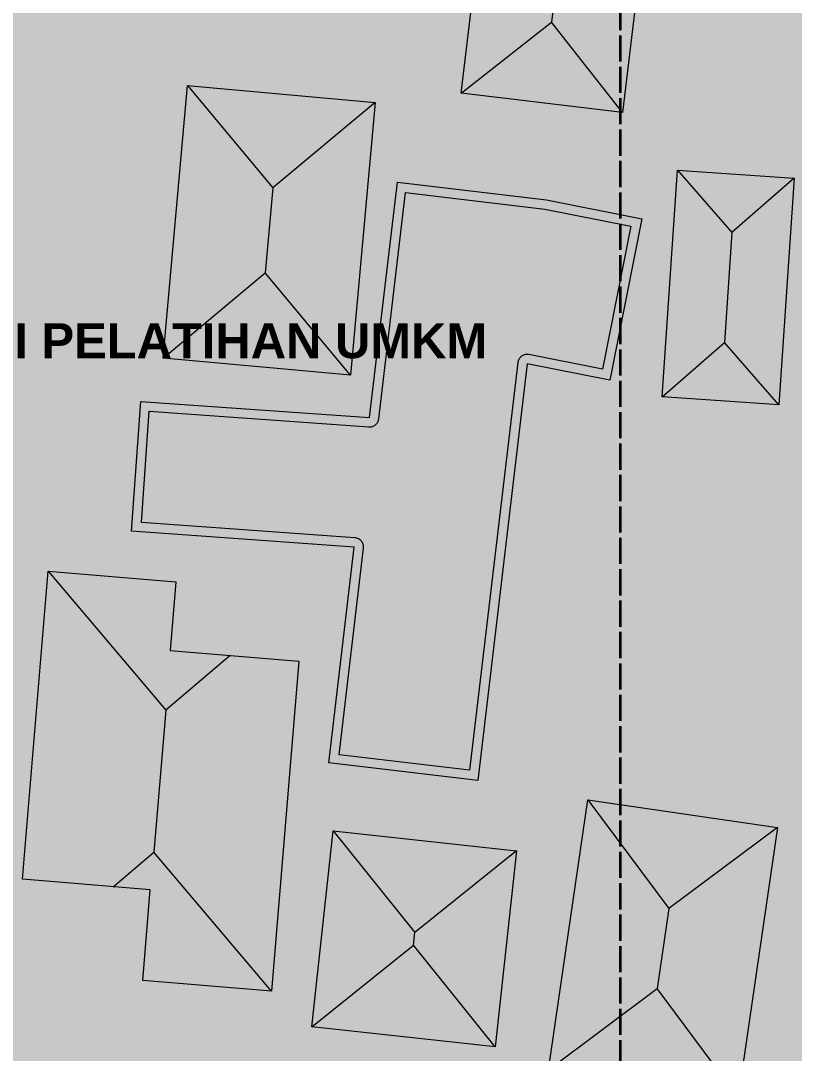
# Model space of a CAD drawing. Header units: metres. Extents: x 305909 to 307171, y 9156037 to 9156671.
# Drawn here: x 306410.9 to 306448.5, y 9156451.4 to 9156501.5 of the extents above; entities that cross this region are included whole.
import ezdxf

# ---------------------------------------------------------------- set-up
doc = ezdxf.new("R2010")
doc.units = ezdxf.units.M
doc.linetypes.add('DASHED', pattern=[1.524, 1.27, -0.254])
for name, color, linetype, lineweight, true_color in [('B-BANGUNAN_PERMUKIMAN', 7, 'Continuous', 13, 0xf0cd8c), ('B-BAYANGAN', 7, 'Continuous', 0, 0x76786c), ('T-BANGUNAN_KLASTER_INTI', 7, 'Continuous', 13, 0xe88c3c), ('T-KLASTER_TEMPE_INTI', 7, 'DASHED', 35, 0xd26e14), ('T-LABEL_ELEMEN', 7, 'Continuous', 0, 0x141414)]:
    doc.layers.add(name, color=color, linetype=linetype, lineweight=lineweight, true_color=true_color)
doc.layers.add('G-PERKERASAN', color=7, linetype='Continuous')
doc.styles.add('ARIALB', font='arialbd.ttf')

msp = doc.modelspace()

# ---------------------------------------------------------------- hatches: boundary and pattern name
at = {"layer": 'B-BANGUNAN_PERMUKIMAN', "true_color": 0xee9467}
h = msp.add_hatch(color=21, dxfattribs=at)
h.dxf.hatch_style = 1
h.paths.add_polyline_path([(306437.848, 9156511.308), (306436.67, 9156501.467), (306432.284, 9156498.02), (306434.401, 9156515.694), (306437.848, 9156511.308)])
at = {"layer": 'B-BANGUNAN_PERMUKIMAN', "true_color": 0xb97350}
h = msp.add_hatch(color=23, dxfattribs=at)
h.dxf.hatch_style = 1
h.paths.add_polyline_path([(306440.117, 9156497.082), (306440.117, 9156497.082), (306436.67, 9156501.467), (306437.848, 9156511.308), (306442.234, 9156514.756), (306440.117, 9156497.082)])
at = {"layer": 'B-BANGUNAN_PERMUKIMAN', "true_color": 0xbf7652}
h = msp.add_hatch(color=23, dxfattribs=at)
h.dxf.hatch_style = 1
h.paths.add_polyline_path([(306436.67, 9156501.467), (306440.117, 9156497.082), (306432.284, 9156498.02), (306436.67, 9156501.467)])
at = {"layer": 'B-BANGUNAN_PERMUKIMAN', "true_color": 0xee9467}
h = msp.add_hatch(color=21, dxfattribs=at)
h.dxf.hatch_style = 1
h.paths.add_polyline_path([(306423.15, 9156493.434), (306422.778, 9156489.307), (306417.818, 9156485.165), (306419.008, 9156498.394), (306423.15, 9156493.434)])
at = {"layer": 'B-BANGUNAN_PERMUKIMAN', "true_color": 0xe99165}
h = msp.add_hatch(color=33, dxfattribs=at)
h.dxf.hatch_style = 1
h.paths.add_polyline_path([(306423.15, 9156493.434), (306419.008, 9156498.394), (306419.008, 9156498.394), (306428.111, 9156497.575), (306423.15, 9156493.434)])
at = {"layer": 'B-BANGUNAN_PERMUKIMAN', "true_color": 0xb97350}
h = msp.add_hatch(color=23, dxfattribs=at)
h.dxf.hatch_style = 1
h.paths.add_polyline_path([(306426.92, 9156484.346), (306422.778, 9156489.307), (306423.15, 9156493.434), (306428.111, 9156497.575), (306426.92, 9156484.346)])
at = {"layer": 'B-BANGUNAN_PERMUKIMAN', "true_color": 0xed9367}
h = msp.add_hatch(color=21, dxfattribs=at)
h.dxf.hatch_style = 1
h.paths.add_polyline_path([(306445.427, 9156491.263), (306445.068, 9156485.925), (306442.043, 9156483.282), (306442.784, 9156494.288), (306445.427, 9156491.263)])
at = {"layer": 'B-BANGUNAN_PERMUKIMAN', "true_color": 0xea9165}
h = msp.add_hatch(color=33, dxfattribs=at)
h.dxf.hatch_style = 1
h.paths.add_polyline_path([(306445.427, 9156491.263), (306442.784, 9156494.288), (306448.452, 9156493.907), (306445.427, 9156491.263)])
at = {"layer": 'B-BANGUNAN_PERMUKIMAN', "true_color": 0xd4845c}
h = msp.add_hatch(color=23, dxfattribs=at)
h.dxf.hatch_style = 1
h.paths.add_polyline_path([(306441.059, 9156491.932), (306439.51, 9156484.099), (306435.485, 9156484.894), (306433.092, 9156464.669), (306425.858, 9156465.525), (306427.097, 9156475.998), (306416.282, 9156476.766), (306416.73, 9156483.067), (306427.84, 9156482.278), (306429.192, 9156493.703), (306436.426, 9156492.847), (306441.059, 9156491.932)])
at = {"layer": 'B-BANGUNAN_PERMUKIMAN', "true_color": 0xba7450}
h = msp.add_hatch(color=23, dxfattribs=at)
h.dxf.hatch_style = 1
h.paths.add_polyline_path([(306447.711, 9156482.9), (306445.068, 9156485.925), (306445.427, 9156491.263), (306448.452, 9156493.907), (306447.711, 9156482.9)])
at = {"layer": 'B-BANGUNAN_PERMUKIMAN', "true_color": 0xbe7652}
h = msp.add_hatch(color=23, dxfattribs=at)
h.dxf.hatch_style = 1
h.paths.add_polyline_path([(306422.778, 9156489.307), (306426.92, 9156484.346), (306417.818, 9156485.165), (306417.818, 9156485.165), (306422.778, 9156489.307)])
at = {"layer": 'B-BANGUNAN_PERMUKIMAN', "true_color": 0xbd7652}
h = msp.add_hatch(color=23, dxfattribs=at)
h.dxf.hatch_style = 1
h.paths.add_polyline_path([(306442.043, 9156483.282), (306442.043, 9156483.282), (306445.068, 9156485.925), (306447.711, 9156482.9), (306442.043, 9156483.282)])
at = {"layer": 'B-BANGUNAN_PERMUKIMAN', "true_color": 0xec9366}
h = msp.add_hatch(color=33, dxfattribs=at)
h.dxf.hatch_style = 1
h.paths.add_polyline_path([(306417.944, 9156468.083), (306417.374, 9156461.186), (306415.395, 9156459.508), (306411, 9156459.871), (306412.236, 9156474.82), (306417.944, 9156468.083)])
at = {"layer": 'B-BANGUNAN_PERMUKIMAN', "true_color": 0xea9165}
h = msp.add_hatch(color=33, dxfattribs=at)
h.dxf.hatch_style = 1
h.paths.add_polyline_path([(306417.944, 9156468.083), (306412.236, 9156474.82), (306412.236, 9156474.821), (306418.43, 9156474.309), (306418.154, 9156470.972), (306421.07, 9156470.731), (306417.944, 9156468.083)])
at = {"layer": 'B-BANGUNAN_PERMUKIMAN', "true_color": 0xb87350}
h = msp.add_hatch(color=35, dxfattribs=at)
h.dxf.hatch_style = 1
h.paths.add_polyline_path([(306423.084, 9156454.448), (306417.374, 9156461.186), (306417.944, 9156468.083), (306421.07, 9156470.731), (306424.406, 9156470.455), (306423.084, 9156454.448)])
at = {"layer": 'B-BANGUNAN_PERMUKIMAN', "true_color": 0xef9467}
h = msp.add_hatch(color=21, dxfattribs=at)
h.dxf.hatch_style = 1
h.paths.add_polyline_path([(306438.429, 9156463.728), (306442.364, 9156458.455), (306441.798, 9156454.565), (306436.525, 9156450.631), (306438.429, 9156463.728)])
at = {"layer": 'B-BANGUNAN_PERMUKIMAN', "true_color": 0xe89064}
h = msp.add_hatch(color=33, dxfattribs=at)
h.dxf.hatch_style = 1
h.paths.add_polyline_path([(306442.364, 9156458.455), (306438.429, 9156463.728), (306447.637, 9156462.389), (306447.637, 9156462.389), (306442.364, 9156458.455)])
at = {"layer": 'B-BANGUNAN_PERMUKIMAN', "true_color": 0xee9467}
h = msp.add_hatch(color=21, dxfattribs=at)
h.dxf.hatch_style = 1
h.paths.add_polyline_path([(306426.074, 9156462.22), (306426.074, 9156462.22), (306430.036, 9156457.289), (306429.969, 9156456.674), (306425.038, 9156452.711), (306426.074, 9156462.22)])
at = {"layer": 'B-BANGUNAN_PERMUKIMAN', "true_color": 0xe99165}
h = msp.add_hatch(color=33, dxfattribs=at)
h.dxf.hatch_style = 1
h.paths.add_polyline_path([(306430.036, 9156457.289), (306426.074, 9156462.22), (306434.967, 9156461.251), (306434.967, 9156461.251), (306430.036, 9156457.289)])
at = {"layer": 'B-BANGUNAN_PERMUKIMAN', "true_color": 0xb87350}
h = msp.add_hatch(color=35, dxfattribs=at)
h.dxf.hatch_style = 1
h.paths.add_polyline_path([(306441.798, 9156454.565), (306442.364, 9156458.455), (306447.637, 9156462.389), (306445.732, 9156449.292), (306441.798, 9156454.565)])
at = {"layer": 'B-BANGUNAN_PERMUKIMAN', "true_color": 0xbe7652}
h = msp.add_hatch(color=23, dxfattribs=at)
h.dxf.hatch_style = 1
h.paths.add_polyline_path([(306417.374, 9156461.186), (306423.084, 9156454.448), (306416.831, 9156454.965), (306417.194, 9156459.359), (306415.395, 9156459.508), (306417.374, 9156461.186)])
at = {"layer": 'B-BANGUNAN_PERMUKIMAN', "true_color": 0xb97350}
h = msp.add_hatch(color=23, dxfattribs=at)
h.dxf.hatch_style = 1
h.paths.add_polyline_path([(306429.969, 9156456.674), (306430.036, 9156457.289), (306434.967, 9156461.251), (306433.931, 9156451.742), (306429.969, 9156456.674)])
at = {"layer": 'B-BANGUNAN_PERMUKIMAN', "true_color": 0xbe7652}
h = msp.add_hatch(color=23, dxfattribs=at)
h.dxf.hatch_style = 1
h.paths.add_polyline_path([(306429.969, 9156456.674), (306433.931, 9156451.742), (306425.038, 9156452.711), (306429.969, 9156456.674)])
at = {"layer": 'B-BANGUNAN_PERMUKIMAN', "true_color": 0xbf7753}
h = msp.add_hatch(color=23, dxfattribs=at)
h.dxf.hatch_style = 1
h.paths.add_polyline_path([(306436.525, 9156450.631), (306441.798, 9156454.565), (306445.732, 9156449.292), (306436.525, 9156450.631)])
at = {"layer": 'B-BAYANGAN', "true_color": 0x76786c}
h = msp.add_hatch(color=8, dxfattribs=at)
h.dxf.hatch_style = 1
h.paths.add_polyline_path([(306442.984, 9156514.006), (306440.867, 9156496.332), (306433.034, 9156497.27), (306435.151, 9156514.944), (306442.984, 9156514.006)])
h = msp.add_hatch(color=8, dxfattribs=at)
h.dxf.hatch_style = 1
h.paths.add_polyline_path([(306442.984, 9156514.006), (306440.867, 9156496.332), (306433.034, 9156497.27), (306435.151, 9156514.944), (306442.984, 9156514.006)])
h = msp.add_hatch(color=8, dxfattribs=at)
h.dxf.hatch_style = 1
h.paths.add_polyline_path([(306428.861, 9156496.825), (306427.67, 9156483.596), (306418.568, 9156484.415), (306419.759, 9156497.644), (306428.861, 9156496.825)])
h = msp.add_hatch(color=8, dxfattribs=at)
h.dxf.hatch_style = 1
h.paths.add_polyline_path([(306428.861, 9156496.825), (306427.67, 9156483.596), (306418.568, 9156484.415), (306419.759, 9156497.644), (306428.861, 9156496.825)])
h = msp.add_hatch(color=8, dxfattribs=at)
h.dxf.hatch_style = 1
h.paths.add_polyline_path([(306449.202, 9156493.157), (306448.461, 9156482.15), (306442.793, 9156482.532), (306443.534, 9156493.538), (306449.202, 9156493.157)])
h = msp.add_hatch(color=8, dxfattribs=at)
h.dxf.hatch_style = 1
h.paths.add_polyline_path([(306441.809, 9156491.182), (306440.26, 9156483.349), (306436.235, 9156484.144), (306433.842, 9156463.919), (306426.608, 9156464.775), (306427.847, 9156475.248), (306417.032, 9156476.016), (306417.48, 9156482.317), (306428.59, 9156481.528), (306429.942, 9156492.953), (306437.176, 9156492.097), (306441.809, 9156491.182)])
h = msp.add_hatch(color=8, dxfattribs=at)
h.dxf.hatch_style = 1
h.paths.add_polyline_path([(306441.809, 9156491.182), (306440.26, 9156483.349), (306436.235, 9156484.144), (306433.842, 9156463.919), (306426.608, 9156464.775), (306427.847, 9156475.248), (306417.032, 9156476.016), (306417.48, 9156482.317), (306428.59, 9156481.528), (306429.942, 9156492.953), (306437.176, 9156492.097), (306441.809, 9156491.182)])
h = msp.add_hatch(color=8, dxfattribs=at)
h.dxf.hatch_style = 1
h.paths.add_polyline_path([(306425.157, 9156469.705), (306423.834, 9156453.698), (306417.581, 9156454.215), (306417.944, 9156458.609), (306411.75, 9156459.121), (306412.986, 9156474.071), (306419.18, 9156473.559), (306418.904, 9156470.222), (306425.157, 9156469.705)])
h = msp.add_hatch(color=8, dxfattribs=at)
h.dxf.hatch_style = 1
h.paths.add_polyline_path([(306425.157, 9156469.705), (306423.834, 9156453.698), (306417.581, 9156454.215), (306417.944, 9156458.609), (306411.75, 9156459.121), (306412.986, 9156474.071), (306419.18, 9156473.559), (306418.904, 9156470.222), (306425.157, 9156469.705)])
h = msp.add_hatch(color=8, dxfattribs=at)
h.dxf.hatch_style = 1
h.paths.add_polyline_path([(306448.387, 9156461.639), (306446.482, 9156448.542), (306437.274, 9156449.881), (306439.179, 9156462.978), (306448.387, 9156461.639)])
h = msp.add_hatch(color=8, dxfattribs=at)
h.dxf.hatch_style = 1
h.paths.add_polyline_path([(306435.717, 9156460.501), (306434.681, 9156450.992), (306425.788, 9156451.961), (306426.823, 9156461.47), (306435.717, 9156460.501)])
h = msp.add_hatch(color=8, dxfattribs=at)
h.dxf.hatch_style = 1
h.paths.add_polyline_path([(306435.717, 9156460.501), (306434.681, 9156450.992), (306425.788, 9156451.961), (306426.823, 9156461.47), (306435.717, 9156460.501)])
at = {"layer": 'G-PERKERASAN', "true_color": 0xe0ded9}
h = msp.add_hatch(color=254, dxfattribs=at)
h.dxf.hatch_style = 1
h.paths.add_polyline_path([(306490.891, 9156113.339), (306423.331, 9156121.005), (306333.538, 9156153.468), (306256.179, 9156192.148), (306187.799, 9156246.714), (306159.615, 9156278.263), (306141.521, 9156298.517), (306095.934, 9156355.156), (306061.399, 9156428.371), (306059.148, 9156434.53), (306148.271, 9156429.794), (306176.037, 9156423.566), (306176.556, 9156407.217), (306190.899, 9156401.744), (306216, 9156392.167), (306214.889, 9156381.57), (306213.145, 9156364.919), (306222.697, 9156364.48), (306235.721, 9156363.881), (306237.278, 9156384.641), (306252.329, 9156383.603), (306255.703, 9156410.591), (306262.529, 9156410.022), (306265.045, 9156409.812), (306263.228, 9156389.572), (306278.279, 9156387.236), (306277.389, 9156377.004), (306277.241, 9156375.299), (306288.399, 9156374.261), (306289.59, 9156385.71), (306291.773, 9156406.698), (306306.045, 9156404.882), (306304.229, 9156386.717), (306333.608, 9156380.915), (306333.662, 9156381.234), (306337.441, 9156403.768), (306347.566, 9156464.144), (306314.273, 9156469.955), (306297.277, 9156471.802), (306305.21, 9156522.666), (306276.314, 9156526.951), (306271.414, 9156483.995), (306194.932, 9156492.493), (306197.888, 9156513.183), (306117.341, 9156521.312), (306107.735, 9156482.886), (306039.428, 9156488.501), (306035.152, 9156500.205), (306008.214, 9156577.564), (306165.696, 9156567.29), (306291.75, 9156555.548), (306369.455, 9156545.532), (306490.891, 9156525.396), (306490.891, 9156230.233), (306472.743, 9156232.048), (306466.174, 9156213.241), (306445.179, 9156193.233), (306439.076, 9156185.097), (306447.728, 9156157.385), (306449.353, 9156134.04), (306490.891, 9156130.788), (306490.891, 9156113.339)])
at = {"layer": 'T-BANGUNAN_KLASTER_INTI', "true_color": 0xffb42d}
h = msp.add_hatch(color=40, dxfattribs=at)
h.dxf.hatch_style = 1
h.paths.add_polyline_path([(306437.848, 9156511.308), (306436.67, 9156501.467), (306432.284, 9156498.02), (306434.401, 9156515.694), (306437.848, 9156511.308)])
at = {"layer": 'T-BANGUNAN_KLASTER_INTI', "true_color": 0xd08b22}
h = msp.add_hatch(color=42, dxfattribs=at)
h.dxf.hatch_style = 1
h.paths.add_polyline_path([(306440.117, 9156497.082), (306440.117, 9156497.082), (306436.67, 9156501.467), (306437.848, 9156511.308), (306442.234, 9156514.756), (306440.117, 9156497.082)])
at = {"layer": 'T-BANGUNAN_KLASTER_INTI', "true_color": 0xd69024}
h = msp.add_hatch(color=42, dxfattribs=at)
h.dxf.hatch_style = 1
h.paths.add_polyline_path([(306436.67, 9156501.467), (306440.117, 9156497.082), (306432.284, 9156498.02), (306436.67, 9156501.467)])
at = {"layer": 'T-BANGUNAN_KLASTER_INTI', "true_color": 0xffb32c}
h = msp.add_hatch(color=40, dxfattribs=at)
h.dxf.hatch_style = 1
h.paths.add_polyline_path([(306423.15, 9156493.434), (306422.778, 9156489.307), (306417.818, 9156485.165), (306419.008, 9156498.394), (306423.15, 9156493.434)])
at = {"layer": 'T-BANGUNAN_KLASTER_INTI', "true_color": 0xffb02c}
h = msp.add_hatch(color=40, dxfattribs=at)
h.dxf.hatch_style = 1
h.paths.add_polyline_path([(306423.15, 9156493.434), (306419.008, 9156498.394), (306419.008, 9156498.394), (306428.111, 9156497.575), (306423.15, 9156493.434)])
at = {"layer": 'T-BANGUNAN_KLASTER_INTI', "true_color": 0xd08c23}
h = msp.add_hatch(color=42, dxfattribs=at)
h.dxf.hatch_style = 1
h.paths.add_polyline_path([(306426.92, 9156484.346), (306422.778, 9156489.307), (306423.15, 9156493.434), (306428.111, 9156497.575), (306426.92, 9156484.346)])
at = {"layer": 'T-BANGUNAN_KLASTER_INTI', "true_color": 0xeea028}
h = msp.add_hatch(color=42, dxfattribs=at)
h.dxf.hatch_style = 1
h.paths.add_polyline_path([(306441.059, 9156491.932), (306439.51, 9156484.099), (306435.485, 9156484.894), (306433.092, 9156464.669), (306425.858, 9156465.525), (306427.097, 9156475.998), (306416.282, 9156476.766), (306416.73, 9156483.067), (306427.84, 9156482.278), (306429.192, 9156493.703), (306436.426, 9156492.847), (306441.059, 9156491.932)])
at = {"layer": 'T-BANGUNAN_KLASTER_INTI', "true_color": 0xd58f23}
h = msp.add_hatch(color=42, dxfattribs=at)
h.dxf.hatch_style = 1
h.paths.add_polyline_path([(306422.778, 9156489.307), (306426.92, 9156484.346), (306417.818, 9156485.165), (306417.818, 9156485.165), (306422.778, 9156489.307)])
at = {"layer": 'T-BANGUNAN_KLASTER_INTI', "true_color": 0xffb22c}
h = msp.add_hatch(color=40, dxfattribs=at)
h.dxf.hatch_style = 1
h.paths.add_polyline_path([(306417.944, 9156468.083), (306417.374, 9156461.186), (306415.395, 9156459.508), (306411, 9156459.871), (306412.236, 9156474.82), (306417.944, 9156468.083)])
at = {"layer": 'T-BANGUNAN_KLASTER_INTI', "true_color": 0xffb02c}
h = msp.add_hatch(color=40, dxfattribs=at)
h.dxf.hatch_style = 1
h.paths.add_polyline_path([(306417.944, 9156468.083), (306412.236, 9156474.82), (306412.236, 9156474.821), (306418.43, 9156474.309), (306418.154, 9156470.972), (306421.07, 9156470.731), (306417.944, 9156468.083)])
at = {"layer": 'T-BANGUNAN_KLASTER_INTI', "true_color": 0xcf8b22}
h = msp.add_hatch(color=42, dxfattribs=at)
h.dxf.hatch_style = 1
h.paths.add_polyline_path([(306423.084, 9156454.448), (306417.374, 9156461.186), (306417.944, 9156468.083), (306421.07, 9156470.731), (306424.406, 9156470.455), (306423.084, 9156454.448)])
at = {"layer": 'T-BANGUNAN_KLASTER_INTI', "true_color": 0xffb32c}
h = msp.add_hatch(color=40, dxfattribs=at)
h.dxf.hatch_style = 1
h.paths.add_polyline_path([(306426.074, 9156462.22), (306426.074, 9156462.22), (306430.036, 9156457.289), (306429.969, 9156456.674), (306425.038, 9156452.711), (306426.074, 9156462.22)])
at = {"layer": 'T-BANGUNAN_KLASTER_INTI', "true_color": 0xffb02c}
h = msp.add_hatch(color=40, dxfattribs=at)
h.dxf.hatch_style = 1
h.paths.add_polyline_path([(306430.036, 9156457.289), (306426.074, 9156462.22), (306434.967, 9156461.251), (306434.967, 9156461.251), (306430.036, 9156457.289)])
at = {"layer": 'T-BANGUNAN_KLASTER_INTI', "true_color": 0xd58f23}
h = msp.add_hatch(color=42, dxfattribs=at)
h.dxf.hatch_style = 1
h.paths.add_polyline_path([(306417.374, 9156461.186), (306423.084, 9156454.448), (306416.831, 9156454.965), (306417.194, 9156459.359), (306415.395, 9156459.508), (306417.374, 9156461.186)])
at = {"layer": 'T-BANGUNAN_KLASTER_INTI', "true_color": 0xd08c23}
h = msp.add_hatch(color=42, dxfattribs=at)
h.dxf.hatch_style = 1
h.paths.add_polyline_path([(306429.969, 9156456.674), (306430.036, 9156457.289), (306434.967, 9156461.251), (306433.931, 9156451.742), (306429.969, 9156456.674)])
at = {"layer": 'T-BANGUNAN_KLASTER_INTI', "true_color": 0xd68f23}
h = msp.add_hatch(color=42, dxfattribs=at)
h.dxf.hatch_style = 1
h.paths.add_polyline_path([(306429.969, 9156456.674), (306433.931, 9156451.742), (306425.038, 9156452.711), (306429.969, 9156456.674)])

# ---------------------------------------------------------------- linework, layer by layer
at = {"layer": 'B-BANGUNAN_PERMUKIMAN', "color": 27, "lineweight": 9, "true_color": 0x744832}
for p, q in [((306437.848, 9156511.308), (306436.67, 9156501.467)), ((306432.284, 9156498.02), (306436.67, 9156501.467)), ((306440.117, 9156497.082), (306436.67, 9156501.467)), ((306419.008, 9156498.394), (306423.15, 9156493.434)), ((306428.111, 9156497.575), (306423.15, 9156493.434)), ((306442.784, 9156494.288), (306445.427, 9156491.263)), ((306448.452, 9156493.907), (306445.427, 9156491.263)), ((306423.15, 9156493.434), (306422.778, 9156489.307)), ((306445.427, 9156491.263), (306445.068, 9156485.925)), ((306417.818, 9156485.165), (306422.778, 9156489.307)), ((306426.92, 9156484.346), (306422.778, 9156489.307)), ((306442.043, 9156483.282), (306445.068, 9156485.925)), ((306447.711, 9156482.9), (306445.068, 9156485.925)), ((306412.236, 9156474.82), (306417.944, 9156468.083)), ((306421.07, 9156470.731), (306417.944, 9156468.083)), ((306417.944, 9156468.083), (306417.374, 9156461.186)), ((306438.429, 9156463.728), (306442.364, 9156458.455)), ((306426.074, 9156462.22), (306430.036, 9156457.289)), ((306447.637, 9156462.389), (306442.364, 9156458.455)), ((306415.395, 9156459.508), (306417.374, 9156461.186)), ((306423.084, 9156454.448), (306417.374, 9156461.186)), ((306434.967, 9156461.251), (306430.036, 9156457.289)), ((306442.364, 9156458.455), (306441.798, 9156454.565)), ((306429.969, 9156456.674), (306430.036, 9156457.289)), ((306425.038, 9156452.711), (306429.969, 9156456.674)), ((306433.931, 9156451.742), (306429.969, 9156456.674)), ((306436.525, 9156450.631), (306441.798, 9156454.565)), ((306445.732, 9156449.292), (306441.798, 9156454.565))]:
    msp.add_line(p, q, dxfattribs=at)
at = {"layer": 'B-BANGUNAN_PERMUKIMAN', "color": 27, "lineweight": 13, "true_color": 0x744832}
for points in [[(306442.234, 9156514.756), (306440.117, 9156497.082), (306432.284, 9156498.02), (306434.401, 9156515.694), (306442.234, 9156514.756)], [(306428.111, 9156497.575), (306426.92, 9156484.346), (306417.818, 9156485.165), (306419.008, 9156498.394), (306428.111, 9156497.575)], [(306448.452, 9156493.907), (306447.711, 9156482.9), (306442.043, 9156483.282), (306442.784, 9156494.288), (306448.452, 9156493.907)], [(306441.059, 9156491.932), (306439.51, 9156484.099), (306435.485, 9156484.894), (306433.092, 9156464.669), (306425.858, 9156465.525), (306427.097, 9156475.998), (306416.282, 9156476.766), (306416.73, 9156483.067), (306427.84, 9156482.278), (306429.192, 9156493.703), (306436.426, 9156492.847), (306441.059, 9156491.932)], [(306424.407, 9156470.455), (306423.084, 9156454.448), (306416.831, 9156454.965), (306417.194, 9156459.359), (306411, 9156459.871), (306412.236, 9156474.821), (306418.43, 9156474.309), (306418.154, 9156470.972), (306424.407, 9156470.455)], [(306447.637, 9156462.389), (306445.732, 9156449.292), (306436.524, 9156450.631), (306438.429, 9156463.728), (306447.637, 9156462.389)], [(306434.967, 9156461.251), (306433.931, 9156451.742), (306425.038, 9156452.711), (306426.073, 9156462.22), (306434.967, 9156461.251)]]:
    msp.add_lwpolyline(points, close=True, dxfattribs=at)
at = {"layer": 'B-BANGUNAN_PERMUKIMAN', "color": 21, "lineweight": 9, "true_color": 0xfa9b6c}
msp.add_lwpolyline([(306440.53, 9156491.577), (306439.156, 9156484.628), (306435.573, 9156485.336), (306435.529, 9156485.342), (306435.486, 9156485.344), (306435.442, 9156485.342), (306435.399, 9156485.336), (306435.357, 9156485.326), (306435.316, 9156485.311), (306435.276, 9156485.293), (306435.239, 9156485.271), (306435.203, 9156485.245), (306435.171, 9156485.216), (306435.141, 9156485.184), (306435.115, 9156485.149), (306435.092, 9156485.112), (306435.072, 9156485.073), (306435.057, 9156485.032), (306435.046, 9156484.99), (306435.038, 9156484.947), (306432.698, 9156465.169), (306426.358, 9156465.919), (306427.544, 9156475.945), (306427.547, 9156475.991), (306427.545, 9156476.036), (306427.539, 9156476.081), (306427.529, 9156476.125), (306427.514, 9156476.168), (306427.494, 9156476.21), (306427.471, 9156476.249), (306427.444, 9156476.285), (306427.413, 9156476.319), (306427.379, 9156476.349), (306427.342, 9156476.375), (306427.303, 9156476.398), (306427.261, 9156476.417), (306427.218, 9156476.432), (306427.174, 9156476.442), (306427.129, 9156476.447), (306416.763, 9156477.183), (306417.147, 9156482.586), (306427.808, 9156481.829), (306427.851, 9156481.828), (306427.894, 9156481.831), (306427.936, 9156481.838), (306427.977, 9156481.849), (306428.017, 9156481.864), (306428.056, 9156481.883), (306428.092, 9156481.906), (306428.127, 9156481.931), (306428.158, 9156481.96), (306428.187, 9156481.992), (306428.213, 9156482.026), (306428.235, 9156482.063), (306428.254, 9156482.101), (306428.269, 9156482.141), (306428.28, 9156482.183), (306428.287, 9156482.225), (306429.586, 9156493.203), (306436.356, 9156492.402), (306440.53, 9156491.577)], close=True, dxfattribs=at)
at = {"layer": 'T-BANGUNAN_KLASTER_INTI', "color": 46, "lineweight": 9, "true_color": 0x825816}
for p, q in [((306437.848, 9156511.308), (306436.67, 9156501.467)), ((306432.284, 9156498.02), (306436.67, 9156501.467)), ((306440.117, 9156497.082), (306436.67, 9156501.467)), ((306419.008, 9156498.394), (306423.15, 9156493.434)), ((306428.111, 9156497.575), (306423.15, 9156493.434)), ((306423.15, 9156493.434), (306422.778, 9156489.307)), ((306417.818, 9156485.165), (306422.778, 9156489.307)), ((306426.92, 9156484.346), (306422.778, 9156489.307)), ((306412.236, 9156474.82), (306417.944, 9156468.083)), ((306421.07, 9156470.731), (306417.944, 9156468.083)), ((306417.944, 9156468.083), (306417.374, 9156461.186)), ((306426.074, 9156462.22), (306430.036, 9156457.289)), ((306415.395, 9156459.508), (306417.374, 9156461.186)), ((306423.084, 9156454.448), (306417.374, 9156461.186)), ((306434.967, 9156461.251), (306430.036, 9156457.289)), ((306429.969, 9156456.674), (306430.036, 9156457.289)), ((306425.038, 9156452.711), (306429.969, 9156456.674)), ((306433.931, 9156451.742), (306429.969, 9156456.674))]:
    msp.add_line(p, q, dxfattribs=at)
at = {"layer": 'T-BANGUNAN_KLASTER_INTI', "color": 46, "lineweight": 13, "true_color": 0x825816}
for points in [[(306442.234, 9156514.756), (306440.117, 9156497.082), (306432.284, 9156498.02), (306434.401, 9156515.694), (306442.234, 9156514.756)], [(306428.111, 9156497.575), (306426.92, 9156484.346), (306417.818, 9156485.165), (306419.008, 9156498.394), (306428.111, 9156497.575)], [(306441.059, 9156491.932), (306439.51, 9156484.099), (306435.485, 9156484.894), (306433.092, 9156464.669), (306425.858, 9156465.525), (306427.097, 9156475.998), (306416.282, 9156476.766), (306416.73, 9156483.067), (306427.84, 9156482.278), (306429.192, 9156493.703), (306436.426, 9156492.847), (306441.059, 9156491.932)], [(306424.407, 9156470.455), (306423.084, 9156454.448), (306416.831, 9156454.965), (306417.194, 9156459.359), (306411, 9156459.871), (306412.236, 9156474.821), (306418.43, 9156474.309), (306418.154, 9156470.972), (306424.407, 9156470.455)], [(306434.967, 9156461.251), (306433.931, 9156451.742), (306425.038, 9156452.711), (306426.073, 9156462.22), (306434.967, 9156461.251)]]:
    msp.add_lwpolyline(points, close=True, dxfattribs=at)
at = {"layer": 'T-BANGUNAN_KLASTER_INTI', "color": 40, "lineweight": 9, "true_color": 0xffbc2f}
msp.add_lwpolyline([(306440.53, 9156491.577), (306439.156, 9156484.628), (306435.573, 9156485.336), (306435.529, 9156485.342), (306435.486, 9156485.344), (306435.442, 9156485.342), (306435.399, 9156485.336), (306435.357, 9156485.326), (306435.316, 9156485.311), (306435.276, 9156485.293), (306435.239, 9156485.271), (306435.203, 9156485.245), (306435.171, 9156485.216), (306435.141, 9156485.184), (306435.115, 9156485.149), (306435.092, 9156485.112), (306435.072, 9156485.073), (306435.057, 9156485.032), (306435.046, 9156484.99), (306435.038, 9156484.947), (306432.698, 9156465.169), (306426.358, 9156465.919), (306427.544, 9156475.945), (306427.547, 9156475.991), (306427.545, 9156476.036), (306427.539, 9156476.081), (306427.529, 9156476.125), (306427.514, 9156476.168), (306427.494, 9156476.21), (306427.471, 9156476.249), (306427.444, 9156476.285), (306427.413, 9156476.319), (306427.379, 9156476.349), (306427.342, 9156476.375), (306427.303, 9156476.398), (306427.261, 9156476.417), (306427.218, 9156476.432), (306427.174, 9156476.442), (306427.129, 9156476.447), (306416.763, 9156477.183), (306417.147, 9156482.586), (306427.808, 9156481.829), (306427.851, 9156481.828), (306427.894, 9156481.831), (306427.936, 9156481.838), (306427.977, 9156481.849), (306428.017, 9156481.864), (306428.056, 9156481.883), (306428.092, 9156481.906), (306428.127, 9156481.931), (306428.158, 9156481.96), (306428.187, 9156481.992), (306428.213, 9156482.026), (306428.235, 9156482.063), (306428.254, 9156482.101), (306428.269, 9156482.141), (306428.28, 9156482.183), (306428.287, 9156482.225), (306429.586, 9156493.203), (306436.356, 9156492.402), (306440.53, 9156491.577)], close=True, dxfattribs=at)
at = {"layer": 'T-KLASTER_TEMPE_INTI'}
msp.add_lwpolyline([(306186.122, 9156560.815), (306215.657, 9156559.53), (306215.657, 9156559.53), (306305.003, 9156549.608), (306305.003, 9156549.608), (306385.74, 9156542.791), (306385.74, 9156542.791), (306424.61, 9156536.081), (306424.61, 9156536.081), (306440, 9156532.835), (306440, 9156532.835), (306440, 9156532.835), (306440, 9156380)], dxfattribs=at)

# ---------------------------------------------------------------- texts
at = {"layer": 'T-LABEL_ELEMEN', "color": 24, "true_color": 0x961e1e, "insert": (306404, 9156486), "char_height": 1.7, "attachment_point": 4, "style": 'ARIALB', "bg_fill": 1, "box_fill_scale": 1.25, "bg_fill_color": 7, "bg_fill_true_color": 16777215, "bg_fill_transparency": 0}
msp.add_mtext('BALAI PELATIHAN UMKM', dxfattribs=at)

doc.saveas('drawing.dxf')
